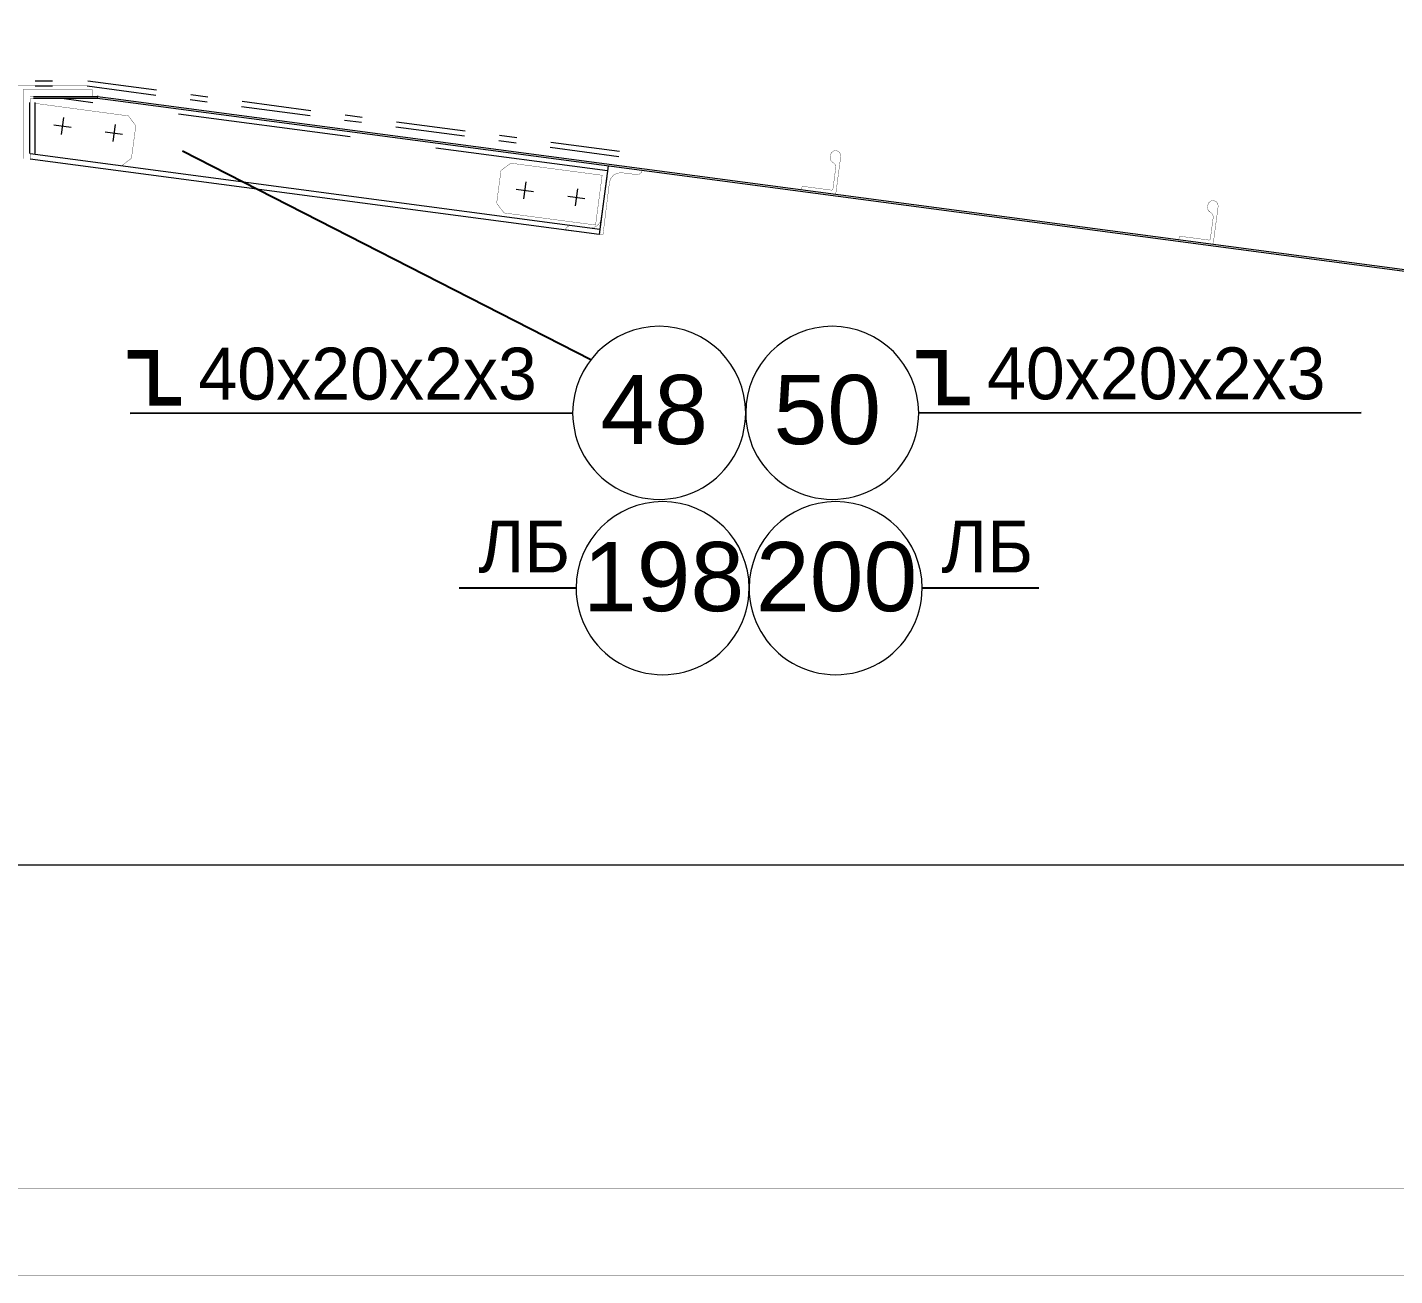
# Model space of a CAD drawing. Header units: millimetres. Extents: x 42007 to 66124, y -556 to 6894.
# Drawn here: x 47423 to 48213, y 57 to 778 of the extents above; entities that cross this region are included whole.
import ezdxf
from ezdxf.enums import TextEntityAlignment as Align

# ---------------------------------------------------------------- set-up
doc = ezdxf.new("R2010")
doc.units = ezdxf.units.MM
for name, pattern in [('K5LT32769', [0]), ('K5LT32770', [0]), ('K5LT32775', [0]), ('K5LT32781', [90, 40, -20, 10, -20]), ('K5LT32782', [150, 100, -50]), ('K5LT32783', [75, 50, -25])]:
    doc.linetypes.add(name, pattern=pattern)
doc.layers.add('pen_7', color=1, linetype='Continuous')
doc.styles.add('style5', font='arial.ttf', dxfattribs={"height": 3})

msp = doc.modelspace()

# ---------------------------------------------------------------- linework, layer by layer
at = {"color": 7, "linetype": 'K5LT32781', "lineweight": 18}
for p, q in [((47367.146, 747), (47457.146, 747)), ((47367.146, 744), (47457.146, 744)), ((47457.146, 744), (47776.364, 701.772)), ((47457.538, 746.974), (47776.757, 704.746))]:
    msp.add_line(p, q, dxfattribs=at)
at = {"color": 7, "linetype": 'K5LT32769', "lineweight": 18}
for p, q in [((47426.146, 737.9), (47462.991, 737.9)), ((47426.146, 736.9), (47462.991, 736.9)), ((47463.014, 736.923), (47470.684, 735.908)), ((47463.146, 737.914), (47470.814, 736.9)), ((47470.684, 735.908), (48543.514, 593.991)), ((47470.814, 736.9), (48543.646, 594.983)), ((47437.933, 721.548), (47447.84, 720.188)), ((47443.566, 725.822), (47442.206, 715.915)), ((47473.287, 721.736), (47471.927, 711.829)), ((47467.653, 717.462), (47477.56, 716.102)), ((47753.084, 658.203), (47424.172, 701.712)), ((47758.329, 697.858), (47753.084, 658.203)), ((47710.761, 688.715), (47709.401, 678.808)), ((47705.128, 684.441), (47715.035, 683.081)), ((47734.848, 680.355), (47744.755, 678.995)), ((47740.482, 684.629), (47739.122, 674.722)), ((47184.844, 294), (48533.684, 294))]:
    msp.add_line(p, q, dxfattribs=at)
at = {"color": 7, "linetype": 'K5LT32782', "lineweight": 18}
for p, q in [((47757.787, 694.978), (47443.895, 736.501)), ((47424.146, 705.01), (47424.146, 734.43)), ((47427.146, 705.01), (47427.146, 734.43)), ((47753.866, 663.089), (47757.726, 691.782))]:
    msp.add_line(p, q, dxfattribs=at)
at = {"color": 7, "linetype": 'K5LT32770', "lineweight": 18}
msp.add_line((47753.478, 661.177), (47424.172, 704.739), dxfattribs=at)
at = {"color": 0}
for p, q in [((47748.217, 585.822), (47512.346, 706.401)), ((47482.018, 554.991), (47737.713, 555.113)), ((47937.713, 555.161), (48193.408, 555.283)), ((47739.7, 453.864), (47672.211, 453.864)), ((48007.19, 453.864), (47939.7, 453.864))]:
    msp.add_line(p, q, dxfattribs=at)
at = {"color": 7, "linetype": 'K5LT32769', "const_width": 0.18}
msp.add_lwpolyline([(43026.651, 5996.745), (55636.651, 5996.745), (55636.651, 56.745), (43026.651, 56.745)], close=True, dxfattribs=at)
at = {"color": 1, "linetype": 'K5LT32775', "true_color": 0xff0000, "const_width": 0.18}
msp.add_lwpolyline([(55586.651, 106.745), (43226.651, 106.745), (43226.651, 5946.745), (55586.651, 5946.745)], close=True, dxfattribs=at)
at = {"color": 7, "linetype": 'K5LT32769', "const_width": 0.18}
for points in [[(47367.146, 744), (47444.245, 744), (47457.146, 744)], [(47460.146, 742), (47460.146, 738), (47424.146, 738), (47424.146, 702), (47420.146, 702), (47420.146, 742), (47460.146, 742)], [(47466.31, 736.487), (47424.172, 736.513), (47424.172, 701.712)], [(47482.775, 702.249), (47485.306, 721.083), (47481.017, 726.705), (47427.146, 733.957)], [(47427.146, 704.695), (47477.154, 697.961), (47482.775, 702.249)], [(47889.823, 682.077), (47892.63, 703.292), (47892.428, 704.832), (47891.483, 706.065), (47890.049, 706.66), (47888.51, 706.458), (47887.276, 705.514), (47886.682, 704.079), (47886.531, 702.943), (47886.59, 701.844), (47887.04, 700.839), (47887.823, 700.066), (47888.456, 699.637), (47889.239, 698.863), (47889.689, 697.859), (47889.748, 696.76), (47888.103, 684.322), (47887.43, 683.806), (47870.774, 686.009), (47870.101, 685.493), (47869.917, 684.105), (47889.149, 681.561), (47889.823, 682.077)], [(47758.146, 697.882), (47754.409, 667.612), (47753.613, 665.203), (47751.957, 663.283), (47749.691, 662.143), (47747.162, 661.957), (47736.741, 663.243), (47735.203, 663.028), (47733.979, 662.072), (47733.396, 660.633), (47755.23, 657.938), (47758.967, 688.208), (47759.763, 690.617), (47761.419, 692.537), (47763.685, 693.677), (47766.214, 693.863), (47774.649, 692.822), (47776.188, 693.037), (47777.412, 693.993), (47777.994, 695.432), (47758.146, 697.882)], [(48107.921, 653.227), (48110.728, 674.442), (48110.525, 675.982), (48109.581, 677.214), (48108.146, 677.809), (48106.607, 677.608), (48105.374, 676.663), (48104.779, 675.229), (48104.629, 674.093), (48104.688, 672.993), (48105.138, 671.989), (48105.921, 671.215), (48106.554, 670.787), (48107.337, 670.013), (48107.787, 669.008), (48107.846, 667.909), (48106.2, 655.472), (48105.527, 654.955), (48088.872, 657.159), (48088.198, 656.642), (48088.015, 655.255), (48107.247, 652.71), (48107.921, 653.226)]]:
    msp.add_lwpolyline(points, dxfattribs=at)
at = {"color": 7, "linetype": 'K5LT32783', "const_width": 0.18}
msp.add_lwpolyline([(47754.762, 692.415), (47701.91, 699.407), (47696.297, 695.105), (47693.806, 676.269), (47698.107, 670.657), (47750.965, 663.665), (47754.762, 692.415)], dxfattribs=at)
at = {"color": 0, "const_width": 5}
for points in [[(47480.651, 588.882), (47495.677, 588.882), (47495.677, 561.854), (47511.453, 561.854)], [(47936.346, 589.052), (47951.372, 589.052), (47951.372, 562.024), (47967.148, 562.024)]]:
    msp.add_lwpolyline(points, dxfattribs=at)
at = {"color": 7, "linetype": 'K5LT32769', "lineweight": 18}
for centre, radius, start, end in [((47462.991, 733.9), 4, 86.234542, 90.001784), ((47462.991, 733.9), 3, 86.229966, 89.997803), ((47462.991, 733.9), 3, 82.46205, 86.229826), ((47462.991, 733.9), 4, 82.466826, 86.234579), ((47787.713, 555.161), 50, 0, 179.999977), ((47887.713, 555.161), 50, 0, 179.999977), ((47787.713, 555.161), 50, 179.999977, 0), ((47887.713, 555.161), 50, 179.999977, 0), ((47789.7, 453.864), 50, 0, 179.999977), ((47889.7, 453.864), 50, 0, 179.999977), ((47789.7, 453.864), 50, 179.999977, 0), ((47889.7, 453.864), 50, 179.999977, 0)]:
    msp.add_arc(centre, radius, start, end, dxfattribs=at)

# ---------------------------------------------------------------- texts
at = {"color": 7, "char_height": 3, "attachment_point": 1, "style": 'style5'}
for s, insert in [('{\\H10x;\\W0.965;40х20х2х3}', (47521.446, 592.796)), ('{\\H10x;\\W0.965;40х20х2х3}', (47977.141, 592.966)), ('\\H3.5;\\W0.965;\\Q15;\\Q0;\\H30.00;ЛБ', (47683.228, 492.91)), ('\\H3.5;\\W0.965;\\Q15;\\Q0;\\H30.00;ЛБ', (47950.718, 492.91))]:
    msp.add_mtext(s, dxfattribs=dict(at, insert=insert))
at = {"layer": 'pen_7', "color": 2, "linetype": 'Continuous', "style": 'style5'}
for s, p in [('48', (47784.873, 557.068)), ('50', (47884.873, 557.068)), ('198', (47790.239, 460.552)), ('200', (47890.239, 460.552))]:
    msp.add_text(s, height=40, dxfattribs=at).set_placement(p, align=Align.MIDDLE_CENTER)

doc.saveas('drawing.dxf')
